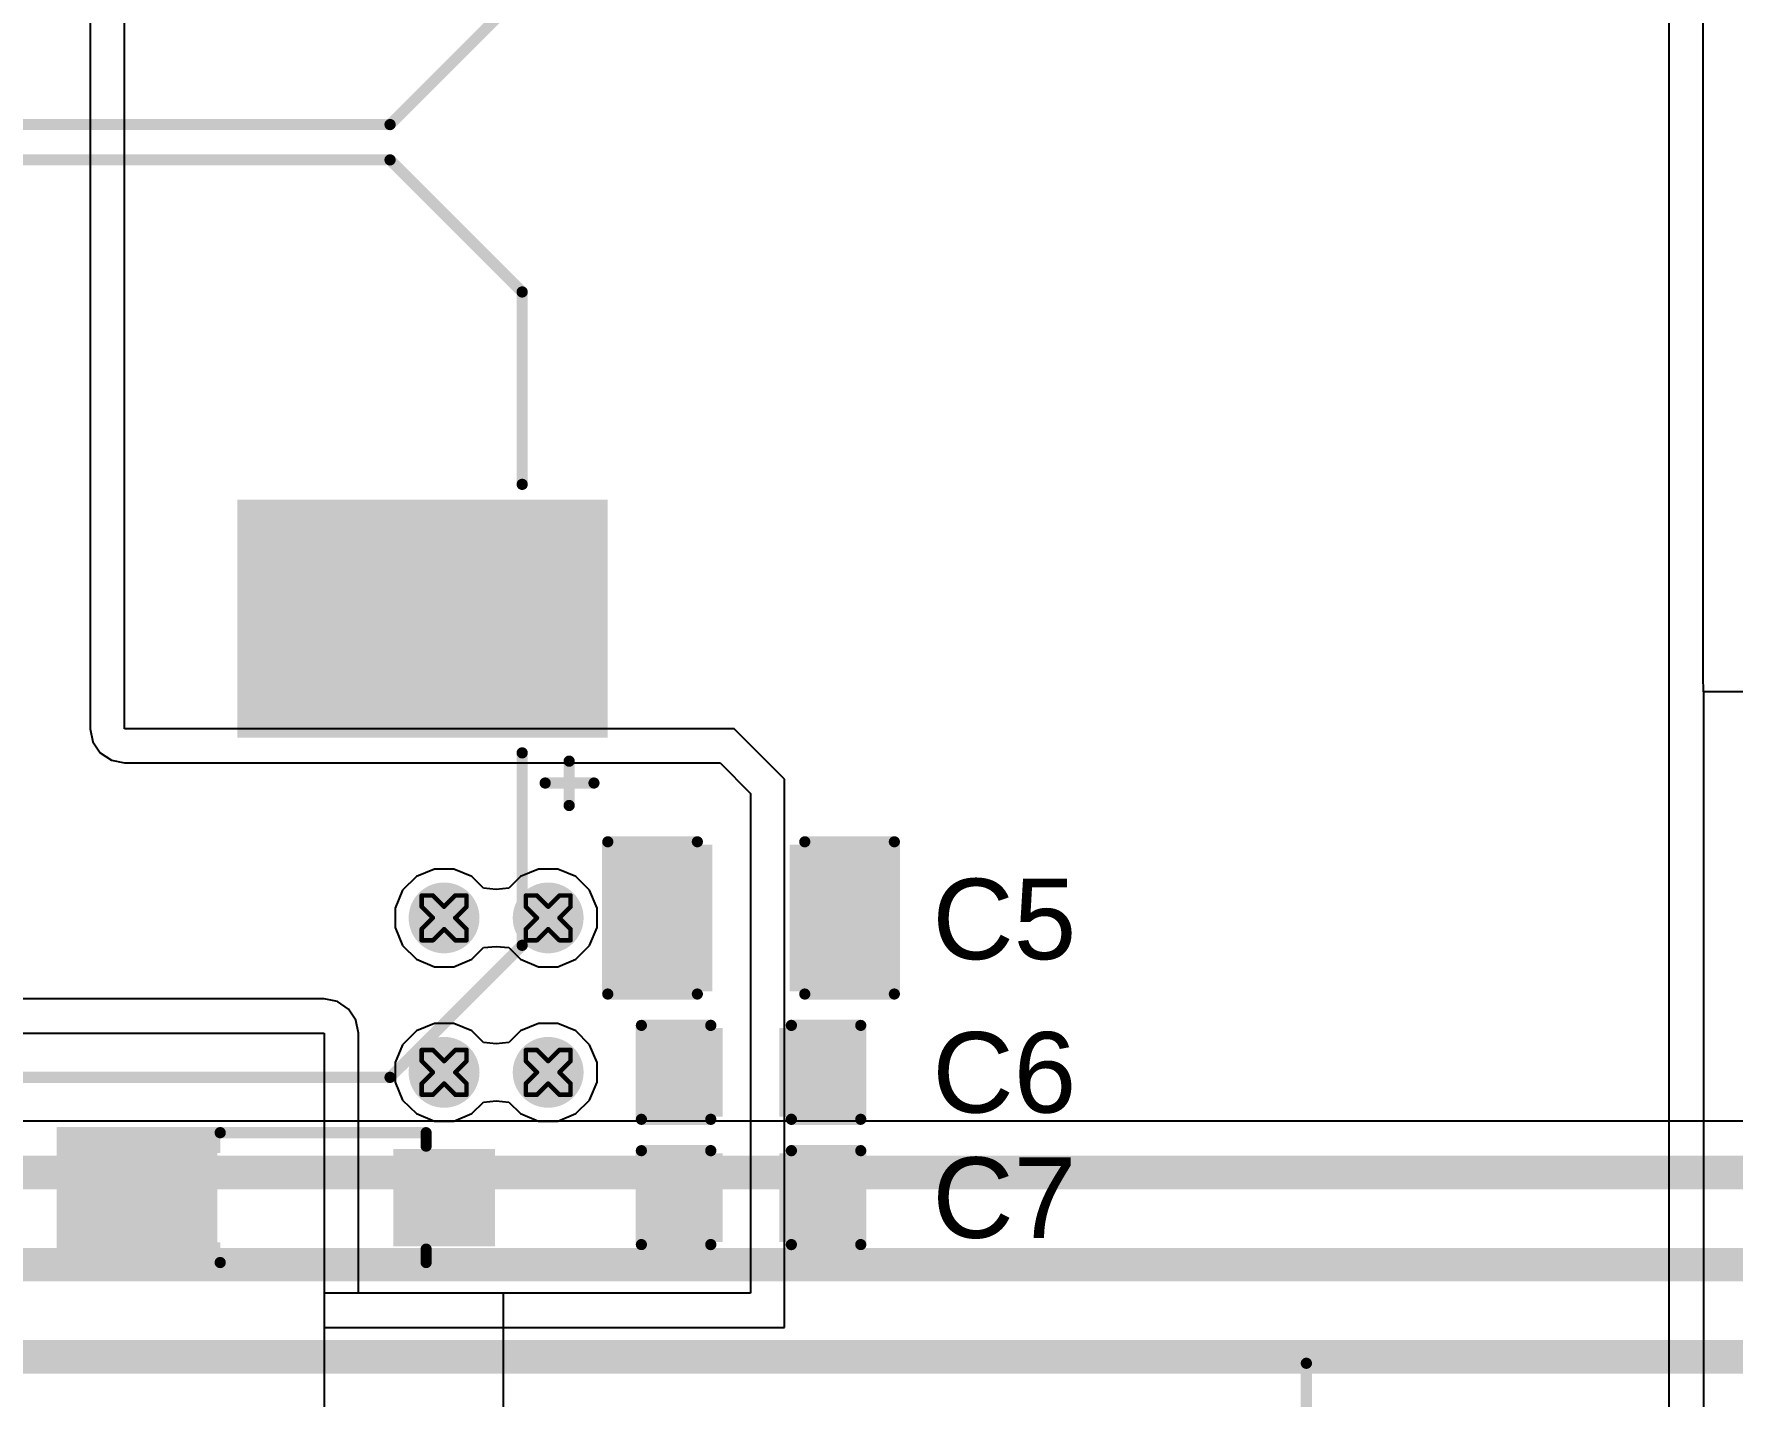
# Model space of a CAD drawing. Header units: inches. Extents: x 0 to 5379, y 0 to 5429.
# Drawn here: x 219.19 to 238.45, y 29.45 to 44.91 of the extents above; entities that cross this region are included whole.
import ezdxf

# ---------------------------------------------------------------- set-up
doc = ezdxf.new("R2010")
doc.units = ezdxf.units.IN
for name, color, linetype in [('Bottom Layer', 5, 'Continuous'), ('Bottom Solder', 6, 'Continuous'), ('Drill Drawing', 1, 'Continuous'), ('GND01', 16, 'Continuous'), ('GND02', 76, 'Continuous'), ('PWR', 156, 'Continuous'), ('SIG 01', 90, 'Continuous'), ('Top Layer', 1, 'Continuous'), ('Top Overlay', 2, 'Continuous'), ('Top Paste', 8, 'Continuous'), ('Top Solder', 216, 'Continuous'), ('Via Holes', 16, 'Continuous')]:
    doc.layers.add(name, color=color, linetype=linetype)
doc.styles.add('Arial', font='', dxfattribs={"height": 0.2})
doc.styles.get('Arial').set_extended_font_data('Arial')

# ---------------------------------------------------------------- blocks, each defined once
blk = doc.blocks.new('UCD_220_F_10__D___8')
at = {"layer": 'Top Layer'}
for points in [[(-6, 1.25), (-2, 1.25), (-2, -1.25), (-6, -1.25)], [(2, 1.25), (6, 1.25), (6, -1.25), (2, -1.25)]]:
    blk.add_hatch(color=1, dxfattribs=at).paths.add_polyline_path(points)
at = {"layer": 'Top Paste'}
for points in [[(-6, 1.25), (-2, 1.25), (-2, -1.25), (-6, -1.25)], [(2, 1.25), (6, 1.25), (6, -1.25), (2, -1.25)]]:
    blk.add_hatch(color=8, dxfattribs=at).paths.add_polyline_path(points)
at = {"layer": 'Top Solder'}
for points in [[(-6.102, 1.352), (-1.898, 1.352), (-1.898, -1.352), (-6.102, -1.352)], [(1.898, 1.352), (6.102, 1.352), (6.102, -1.352), (1.898, -1.352)]]:
    blk.add_hatch(color=216, dxfattribs=at).paths.add_polyline_path(points)
at = {"layer": 'Top Overlay'}
for points in [[(-3.632, 5.207, 0.127, 0.127, 0), (-5.131, 3.708, 0.127, 0.127, 0)], [(5.131, 5.207, 0.127, 0.127, 0), (-3.632, 5.207, 0.127, 0.127, 0)], [(5.131, 5.207, 0.127, 0.127, 0), (5.131, 1.499, 0.127, 0.127, 0)], [(-5.131, 3.708, 0.127, 0.127, 0), (-5.131, 1.524, 0.127, 0.127, 0)], [(-5.664, 2.121, 0.127, 0.127, 0), (-5.664, 1.618, 0.127, 0.127, 0)], [(-5.392, 1.866, 0.127, 0.127, 0), (-5.946, 1.866, 0.127, 0.127, 0)], [(-5.131, -1.524, 0.127, 0.127, 0), (-5.131, -3.708, 0.127, 0.127, 0)], [(5.131, -1.499, 0.127, 0.127, 0), (5.131, -5.207, 0.127, 0.127, 0)], [(-3.632, -5.207, 0.127, 0.127, 0), (-5.131, -3.708, 0.127, 0.127, 0)], [(5.131, -5.207, 0.127, 0.127, 0), (-3.632, -5.207, 0.127, 0.127, 0)]]:
    blk.add_lwpolyline(points, format="xyseb", dxfattribs=at)
for points in [[(-3.664, 5.207, 0.0635, 0.0635, 1), (-3.6, 5.207, 0.0635, 0.0635, 1)], [(-3.664, 5.207, 0.0635, 0.0635, 1), (-3.6, 5.207, 0.0635, 0.0635, 1)], [(5.099, 5.207, 0.0635, 0.0635, 1), (5.163, 5.207, 0.0635, 0.0635, 1)], [(5.099, 5.207, 0.0635, 0.0635, 1), (5.163, 5.207, 0.0635, 0.0635, 1)], [(-5.163, 3.708, 0.0635, 0.0635, 1), (-5.099, 3.708, 0.0635, 0.0635, 1)], [(-5.163, 3.708, 0.0635, 0.0635, 1), (-5.099, 3.708, 0.0635, 0.0635, 1)], [(-5.696, 2.121, 0.0635, 0.0635, 1), (-5.632, 2.121, 0.0635, 0.0635, 1)], [(-5.977, 1.866, 0.0635, 0.0635, 1), (-5.914, 1.866, 0.0635, 0.0635, 1)], [(-5.424, 1.866, 0.0635, 0.0635, 1), (-5.36, 1.866, 0.0635, 0.0635, 1)], [(-5.696, 1.618, 0.0635, 0.0635, 1), (-5.632, 1.618, 0.0635, 0.0635, 1)], [(-5.163, 1.524, 0.0635, 0.0635, 1), (-5.099, 1.524, 0.0635, 0.0635, 1)], [(5.099, 1.499, 0.0635, 0.0635, 1), (5.163, 1.499, 0.0635, 0.0635, 1)], [(-5.163, -1.524, 0.0635, 0.0635, 1), (-5.099, -1.524, 0.0635, 0.0635, 1)], [(5.099, -1.499, 0.0635, 0.0635, 1), (5.163, -1.499, 0.0635, 0.0635, 1)], [(-5.163, -3.708, 0.0635, 0.0635, 1), (-5.099, -3.708, 0.0635, 0.0635, 1)], [(-5.163, -3.708, 0.0635, 0.0635, 1), (-5.099, -3.708, 0.0635, 0.0635, 1)], [(-3.664, -5.207, 0.0635, 0.0635, 1), (-3.6, -5.207, 0.0635, 0.0635, 1)], [(-3.664, -5.207, 0.0635, 0.0635, 1), (-3.6, -5.207, 0.0635, 0.0635, 1)], [(5.099, -5.207, 0.0635, 0.0635, 1), (5.163, -5.207, 0.0635, 0.0635, 1)], [(5.099, -5.207, 0.0635, 0.0635, 1), (5.163, -5.207, 0.0635, 0.0635, 1)]]:
    blk.add_lwpolyline(points, format="xyseb", close=True, dxfattribs=at)
blk = doc.blocks.new('C___0805_11')
at = {"layer": 'Top Layer'}
for points in [[(-1.524, 0.762), (-0.508, 0.762), (-0.508, -0.762), (-1.524, -0.762)], [(0.508, 0.762), (1.524, 0.762), (1.524, -0.762), (0.508, -0.762)]]:
    blk.add_hatch(color=1, dxfattribs=at).paths.add_polyline_path(points)
at = {"layer": 'Top Paste'}
for points in [[(-1.524, 0.762), (-0.508, 0.762), (-0.508, -0.762), (-1.524, -0.762)], [(0.508, 0.762), (1.524, 0.762), (1.524, -0.762), (0.508, -0.762)]]:
    blk.add_hatch(color=8, dxfattribs=at).paths.add_polyline_path(points)
at = {"layer": 'Top Solder'}
for points in [[(-1.594, 0.832), (-0.438, 0.832), (-0.438, -0.832), (-1.594, -0.832)], [(0.438, 0.832), (1.594, 0.832), (1.594, -0.832), (0.438, -0.832)]]:
    blk.add_hatch(color=216, dxfattribs=at).paths.add_polyline_path(points)
at = {"layer": 'Top Overlay'}
for points in [[(-1.626, -0.864, 0.127, 0.127, 0), (-1.626, 0.864, 0.127, 0.127, 0)], [(-1.626, 0.864, 0.127, 0.127, 0), (-0.61, 0.864, 0.127, 0.127, 0)], [(0.61, 0.864, 0.127, 0.127, 0), (1.626, 0.864, 0.127, 0.127, 0)], [(1.626, -0.864, 0.127, 0.127, 0), (1.626, 0.864, 0.127, 0.127, 0)], [(-1.626, -0.864, 0.127, 0.127, 0), (-0.61, -0.864, 0.127, 0.127, 0)], [(0.61, -0.864, 0.127, 0.127, 0), (1.626, -0.864, 0.127, 0.127, 0)]]:
    blk.add_lwpolyline(points, format="xyseb", dxfattribs=at)
for points in [[(-1.657, 0.864, 0.0635, 0.0635, 1), (-1.594, 0.864, 0.0635, 0.0635, 1)], [(-1.657, 0.864, 0.0635, 0.0635, 1), (-1.594, 0.864, 0.0635, 0.0635, 1)], [(-0.641, 0.864, 0.0635, 0.0635, 1), (-0.578, 0.864, 0.0635, 0.0635, 1)], [(0.578, 0.864, 0.0635, 0.0635, 1), (0.641, 0.864, 0.0635, 0.0635, 1)], [(1.594, 0.864, 0.0635, 0.0635, 1), (1.657, 0.864, 0.0635, 0.0635, 1)], [(1.594, 0.864, 0.0635, 0.0635, 1), (1.657, 0.864, 0.0635, 0.0635, 1)], [(-1.657, -0.864, 0.0635, 0.0635, 1), (-1.594, -0.864, 0.0635, 0.0635, 1)], [(-1.657, -0.864, 0.0635, 0.0635, 1), (-1.594, -0.864, 0.0635, 0.0635, 1)], [(-0.641, -0.864, 0.0635, 0.0635, 1), (-0.578, -0.864, 0.0635, 0.0635, 1)], [(0.578, -0.864, 0.0635, 0.0635, 1), (0.641, -0.864, 0.0635, 0.0635, 1)], [(1.594, -0.864, 0.0635, 0.0635, 1), (1.657, -0.864, 0.0635, 0.0635, 1)], [(1.594, -0.864, 0.0635, 0.0635, 1), (1.657, -0.864, 0.0635, 0.0635, 1)]]:
    blk.add_lwpolyline(points, format="xyseb", close=True, dxfattribs=at)
blk = doc.blocks.new('C___0603_12')
at = {"layer": 'Top Layer'}
for points in [[(-0.381, 0.445), (-0.381, -0.445), (-1.143, -0.445), (-1.143, 0.445)], [(1.143, 0.445), (1.143, -0.445), (0.381, -0.445), (0.381, 0.445)]]:
    blk.add_hatch(color=1, dxfattribs=at).paths.add_polyline_path(points)
at = {"layer": 'Top Paste'}
for points in [[(-0.381, 0.445), (-0.381, -0.445), (-1.143, -0.445), (-1.143, 0.445)], [(1.143, 0.445), (1.143, -0.445), (0.381, -0.445), (0.381, 0.445)]]:
    blk.add_hatch(color=8, dxfattribs=at).paths.add_polyline_path(points)
at = {"layer": 'Top Solder'}
for points in [[(-0.321, 0.504), (-0.321, -0.504), (-1.203, -0.504), (-1.203, 0.504)], [(1.203, 0.504), (1.203, -0.504), (0.321, -0.504), (0.321, 0.504)]]:
    blk.add_hatch(color=216, dxfattribs=at).paths.add_polyline_path(points)
at = {"layer": 'Top Overlay'}
for points in [[(-1.245, 0.533, 0.127, 0.127, 0), (-0.457, 0.533, 0.127, 0.127, 0)], [(-1.245, -0.533, 0.127, 0.127, 0), (-1.245, 0.533, 0.127, 0.127, 0)], [(0.457, 0.533, 0.127, 0.127, 0), (1.245, 0.533, 0.127, 0.127, 0)], [(1.245, -0.533, 0.127, 0.127, 0), (1.245, 0.533, 0.127, 0.127, 0)], [(-1.245, -0.533, 0.127, 0.127, 0), (-0.457, -0.533, 0.127, 0.127, 0)], [(0.457, -0.533, 0.127, 0.127, 0), (1.245, -0.533, 0.127, 0.127, 0)]]:
    blk.add_lwpolyline(points, format="xyseb", dxfattribs=at)
for points in [[(-1.276, 0.533, 0.0635, 0.0635, 1), (-1.213, 0.533, 0.0635, 0.0635, 1)], [(-1.276, 0.533, 0.0635, 0.0635, 1), (-1.213, 0.533, 0.0635, 0.0635, 1)], [(-0.489, 0.533, 0.0635, 0.0635, 1), (-0.425, 0.533, 0.0635, 0.0635, 1)], [(0.425, 0.533, 0.0635, 0.0635, 1), (0.489, 0.533, 0.0635, 0.0635, 1)], [(1.213, 0.533, 0.0635, 0.0635, 1), (1.276, 0.533, 0.0635, 0.0635, 1)], [(1.213, 0.533, 0.0635, 0.0635, 1), (1.276, 0.533, 0.0635, 0.0635, 1)], [(-1.276, -0.533, 0.0635, 0.0635, 1), (-1.213, -0.533, 0.0635, 0.0635, 1)], [(-1.276, -0.533, 0.0635, 0.0635, 1), (-1.213, -0.533, 0.0635, 0.0635, 1)], [(-0.489, -0.533, 0.0635, 0.0635, 1), (-0.425, -0.533, 0.0635, 0.0635, 1)], [(0.425, -0.533, 0.0635, 0.0635, 1), (0.489, -0.533, 0.0635, 0.0635, 1)], [(1.213, -0.533, 0.0635, 0.0635, 1), (1.276, -0.533, 0.0635, 0.0635, 1)], [(1.213, -0.533, 0.0635, 0.0635, 1), (1.276, -0.533, 0.0635, 0.0635, 1)]]:
    blk.add_lwpolyline(points, format="xyseb", close=True, dxfattribs=at)
blk = doc.blocks.new('C___0603_13')
at = {"layer": 'Top Layer'}
for points in [[(-0.381, 0.445), (-0.381, -0.445), (-1.143, -0.445), (-1.143, 0.445)], [(1.143, 0.445), (1.143, -0.445), (0.381, -0.445), (0.381, 0.445)]]:
    blk.add_hatch(color=1, dxfattribs=at).paths.add_polyline_path(points)
at = {"layer": 'Top Paste'}
for points in [[(-0.381, 0.445), (-0.381, -0.445), (-1.143, -0.445), (-1.143, 0.445)], [(1.143, 0.445), (1.143, -0.445), (0.381, -0.445), (0.381, 0.445)]]:
    blk.add_hatch(color=8, dxfattribs=at).paths.add_polyline_path(points)
at = {"layer": 'Top Solder'}
for points in [[(-0.321, 0.504), (-0.321, -0.504), (-1.203, -0.504), (-1.203, 0.504)], [(1.203, 0.504), (1.203, -0.504), (0.321, -0.504), (0.321, 0.504)]]:
    blk.add_hatch(color=216, dxfattribs=at).paths.add_polyline_path(points)
at = {"layer": 'Top Overlay'}
for points in [[(-1.245, 0.533, 0.127, 0.127, 0), (-0.457, 0.533, 0.127, 0.127, 0)], [(-1.245, -0.533, 0.127, 0.127, 0), (-1.245, 0.533, 0.127, 0.127, 0)], [(0.457, 0.533, 0.127, 0.127, 0), (1.245, 0.533, 0.127, 0.127, 0)], [(1.245, -0.533, 0.127, 0.127, 0), (1.245, 0.533, 0.127, 0.127, 0)], [(-1.245, -0.533, 0.127, 0.127, 0), (-0.457, -0.533, 0.127, 0.127, 0)], [(0.457, -0.533, 0.127, 0.127, 0), (1.245, -0.533, 0.127, 0.127, 0)]]:
    blk.add_lwpolyline(points, format="xyseb", dxfattribs=at)
for points in [[(-1.276, 0.533, 0.0635, 0.0635, 1), (-1.213, 0.533, 0.0635, 0.0635, 1)], [(-1.276, 0.533, 0.0635, 0.0635, 1), (-1.213, 0.533, 0.0635, 0.0635, 1)], [(-0.489, 0.533, 0.0635, 0.0635, 1), (-0.425, 0.533, 0.0635, 0.0635, 1)], [(0.425, 0.533, 0.0635, 0.0635, 1), (0.489, 0.533, 0.0635, 0.0635, 1)], [(1.213, 0.533, 0.0635, 0.0635, 1), (1.276, 0.533, 0.0635, 0.0635, 1)], [(1.213, 0.533, 0.0635, 0.0635, 1), (1.276, 0.533, 0.0635, 0.0635, 1)], [(-1.276, -0.533, 0.0635, 0.0635, 1), (-1.213, -0.533, 0.0635, 0.0635, 1)], [(-1.276, -0.533, 0.0635, 0.0635, 1), (-1.213, -0.533, 0.0635, 0.0635, 1)], [(-0.489, -0.533, 0.0635, 0.0635, 1), (-0.425, -0.533, 0.0635, 0.0635, 1)], [(0.425, -0.533, 0.0635, 0.0635, 1), (0.489, -0.533, 0.0635, 0.0635, 1)], [(1.213, -0.533, 0.0635, 0.0635, 1), (1.276, -0.533, 0.0635, 0.0635, 1)], [(1.213, -0.533, 0.0635, 0.0635, 1), (1.276, -0.533, 0.0635, 0.0635, 1)]]:
    blk.add_lwpolyline(points, format="xyseb", close=True, dxfattribs=at)
blk = doc.blocks.new('178_6165_0002_15')
at = {"layer": 'Top Overlay'}
for points in [[(-10.033, 3.048, 0.127, 0.127, 0), (-10.033, -3.048, 0.127, 0.127, 0)], [(10.033, -3.048, 0.127, 0.127, 0), (-10.033, -3.048, 0.127, 0.127, 0)]]:
    blk.add_lwpolyline(points, format="xyseb", dxfattribs=at)
blk.add_lwpolyline([(-10.065, -3.048, 0.0635, 0.0635, 1), (-10.001, -3.048, 0.0635, 0.0635, 1)], format="xyseb", close=True, dxfattribs=at)
blk.add_lwpolyline([(-10.065, -3.048, 0.0635, 0.0635, 1), (-10.001, -3.048, 0.0635, 0.0635, 1)], format="xyseb", close=True, dxfattribs=at)
blk = doc.blocks.new('SOD_123_19')
at = {"layer": 'Top Layer'}
for points in [[(-1.1, 0.45), (-1.1, -0.45), (-2.05, -0.45), (-2.05, 0.45)], [(2.05, 0.45), (2.05, -0.45), (1.1, -0.45), (1.1, 0.45)]]:
    blk.add_hatch(color=1, dxfattribs=at).paths.add_polyline_path(points)
at = {"layer": 'Top Overlay'}
for points in [[(0.965, 0.508), (2.819, 0.508), (2.819, 0.8), (0.965, 0.8)], [(2.12, -0.785), (2.819, -0.785), (2.819, 0.79), (2.12, 0.79)], [(0.965, -0.8), (2.819, -0.8), (2.819, -0.508), (0.965, -0.508)]]:
    blk.add_hatch(color=2, dxfattribs=at).paths.add_polyline_path(points)
at = {"layer": 'Top Paste'}
for points in [[(-1.1, 0.45), (-1.1, -0.45), (-2.05, -0.45), (-2.05, 0.45)], [(2.05, 0.45), (2.05, -0.45), (1.1, -0.45), (1.1, 0.45)]]:
    blk.add_hatch(color=8, dxfattribs=at).paths.add_polyline_path(points)
at = {"layer": 'Top Solder'}
for points in [[(-0.998, 0.552), (-0.998, -0.552), (-2.152, -0.552), (-2.152, 0.552)], [(2.152, 0.552), (2.152, -0.552), (0.998, -0.552), (0.998, 0.552)]]:
    blk.add_hatch(color=216, dxfattribs=at).paths.add_polyline_path(points)
at = {"layer": 'Top Overlay'}
for points in [[(0.965, 0.737, 0.127, 0.127, 0), (-1.372, 0.737, 0.127, 0.127, 0)], [(-1.372, 0.737, 0.127, 0.127, 0), (-1.372, 0.584, 0.127, 0.127, 0)], [(-1.372, -0.584, 0.127, 0.127, 0), (-1.372, -0.737, 0.127, 0.127, 0)], [(0.965, -0.737, 0.127, 0.127, 0), (-1.372, -0.737, 0.127, 0.127, 0)]]:
    blk.add_lwpolyline(points, format="xyseb", dxfattribs=at)
for points in [[(-1.403, 0.737, 0.0635, 0.0635, 1), (-1.34, 0.737, 0.0635, 0.0635, 1)], [(-1.403, 0.737, 0.0635, 0.0635, 1), (-1.34, 0.737, 0.0635, 0.0635, 1)], [(0.933, 0.737, 0.0635, 0.0635, 1), (0.997, 0.737, 0.0635, 0.0635, 1)], [(-1.403, 0.584, 0.0635, 0.0635, 1), (-1.34, 0.584, 0.0635, 0.0635, 1)], [(-1.403, -0.584, 0.0635, 0.0635, 1), (-1.34, -0.584, 0.0635, 0.0635, 1)], [(-1.403, -0.737, 0.0635, 0.0635, 1), (-1.34, -0.737, 0.0635, 0.0635, 1)], [(-1.403, -0.737, 0.0635, 0.0635, 1), (-1.34, -0.737, 0.0635, 0.0635, 1)], [(0.933, -0.737, 0.0635, 0.0635, 1), (0.997, -0.737, 0.0635, 0.0635, 1)]]:
    blk.add_lwpolyline(points, format="xyseb", close=True, dxfattribs=at)
blk = doc.blocks.new('UCD_220_F_10__D___20')
at = {"layer": 'Top Layer'}
for points in [[(-6, 1.25), (-2, 1.25), (-2, -1.25), (-6, -1.25)], [(2, 1.25), (6, 1.25), (6, -1.25), (2, -1.25)]]:
    blk.add_hatch(color=1, dxfattribs=at).paths.add_polyline_path(points)
at = {"layer": 'Top Paste'}
for points in [[(-6, 1.25), (-2, 1.25), (-2, -1.25), (-6, -1.25)], [(2, 1.25), (6, 1.25), (6, -1.25), (2, -1.25)]]:
    blk.add_hatch(color=8, dxfattribs=at).paths.add_polyline_path(points)
at = {"layer": 'Top Solder'}
for points in [[(-6.102, 1.352), (-1.898, 1.352), (-1.898, -1.352), (-6.102, -1.352)], [(1.898, 1.352), (6.102, 1.352), (6.102, -1.352), (1.898, -1.352)]]:
    blk.add_hatch(color=216, dxfattribs=at).paths.add_polyline_path(points)
at = {"layer": 'Top Overlay'}
for points in [[(-3.632, 5.207, 0.127, 0.127, 0), (-5.131, 3.708, 0.127, 0.127, 0)], [(5.131, 5.207, 0.127, 0.127, 0), (-3.632, 5.207, 0.127, 0.127, 0)], [(5.131, 5.207, 0.127, 0.127, 0), (5.131, 1.499, 0.127, 0.127, 0)], [(-5.131, 3.708, 0.127, 0.127, 0), (-5.131, 1.524, 0.127, 0.127, 0)], [(-5.664, 2.121, 0.127, 0.127, 0), (-5.664, 1.618, 0.127, 0.127, 0)], [(-5.392, 1.866, 0.127, 0.127, 0), (-5.946, 1.866, 0.127, 0.127, 0)], [(-5.131, -1.524, 0.127, 0.127, 0), (-5.131, -3.708, 0.127, 0.127, 0)], [(5.131, -1.499, 0.127, 0.127, 0), (5.131, -5.207, 0.127, 0.127, 0)], [(-3.632, -5.207, 0.127, 0.127, 0), (-5.131, -3.708, 0.127, 0.127, 0)], [(5.131, -5.207, 0.127, 0.127, 0), (-3.632, -5.207, 0.127, 0.127, 0)]]:
    blk.add_lwpolyline(points, format="xyseb", dxfattribs=at)
for points in [[(-3.664, 5.207, 0.0635, 0.0635, 1), (-3.6, 5.207, 0.0635, 0.0635, 1)], [(-3.664, 5.207, 0.0635, 0.0635, 1), (-3.6, 5.207, 0.0635, 0.0635, 1)], [(5.099, 5.207, 0.0635, 0.0635, 1), (5.163, 5.207, 0.0635, 0.0635, 1)], [(5.099, 5.207, 0.0635, 0.0635, 1), (5.163, 5.207, 0.0635, 0.0635, 1)], [(-5.163, 3.708, 0.0635, 0.0635, 1), (-5.099, 3.708, 0.0635, 0.0635, 1)], [(-5.163, 3.708, 0.0635, 0.0635, 1), (-5.099, 3.708, 0.0635, 0.0635, 1)], [(-5.696, 2.121, 0.0635, 0.0635, 1), (-5.632, 2.121, 0.0635, 0.0635, 1)], [(-5.977, 1.866, 0.0635, 0.0635, 1), (-5.914, 1.866, 0.0635, 0.0635, 1)], [(-5.424, 1.866, 0.0635, 0.0635, 1), (-5.36, 1.866, 0.0635, 0.0635, 1)], [(-5.696, 1.618, 0.0635, 0.0635, 1), (-5.632, 1.618, 0.0635, 0.0635, 1)], [(-5.163, 1.524, 0.0635, 0.0635, 1), (-5.099, 1.524, 0.0635, 0.0635, 1)], [(5.099, 1.499, 0.0635, 0.0635, 1), (5.163, 1.499, 0.0635, 0.0635, 1)], [(-5.163, -1.524, 0.0635, 0.0635, 1), (-5.099, -1.524, 0.0635, 0.0635, 1)], [(5.099, -1.499, 0.0635, 0.0635, 1), (5.163, -1.499, 0.0635, 0.0635, 1)], [(-5.163, -3.708, 0.0635, 0.0635, 1), (-5.099, -3.708, 0.0635, 0.0635, 1)], [(-5.163, -3.708, 0.0635, 0.0635, 1), (-5.099, -3.708, 0.0635, 0.0635, 1)], [(-3.664, -5.207, 0.0635, 0.0635, 1), (-3.6, -5.207, 0.0635, 0.0635, 1)], [(-3.664, -5.207, 0.0635, 0.0635, 1), (-3.6, -5.207, 0.0635, 0.0635, 1)], [(5.099, -5.207, 0.0635, 0.0635, 1), (5.163, -5.207, 0.0635, 0.0635, 1)], [(5.099, -5.207, 0.0635, 0.0635, 1), (5.163, -5.207, 0.0635, 0.0635, 1)]]:
    blk.add_lwpolyline(points, format="xyseb", close=True, dxfattribs=at)

msp = doc.modelspace()

# ---------------------------------------------------------------- hatches: boundary and pattern name
at = {"layer": 'Bottom Layer'}
h = msp.add_hatch(color=5, dxfattribs=at)
edge = h.paths.add_edge_path()
edge.add_arc((223.842, 34.874), 0.3, 0, 360)
h = msp.add_hatch(color=5, dxfattribs=at)
edge = h.paths.add_edge_path()
edge.add_arc((225.023, 34.874), 0.3, 0, 360)
h = msp.add_hatch(color=5, dxfattribs=at)
edge = h.paths.add_edge_path()
edge.add_arc((223.842, 33.121), 0.3, 0, 360)
h = msp.add_hatch(color=5, dxfattribs=at)
edge = h.paths.add_edge_path()
edge.add_arc((225.023, 33.121), 0.3, 0, 360)
at = {"layer": 'Bottom Solder'}
h = msp.add_hatch(color=6, dxfattribs=at)
edge = h.paths.add_edge_path()
edge.add_arc((223.842, 34.874), 0.402, 0, 360)
h = msp.add_hatch(color=6, dxfattribs=at)
edge = h.paths.add_edge_path()
edge.add_arc((225.023, 34.874), 0.402, 0, 360)
h = msp.add_hatch(color=6, dxfattribs=at)
edge = h.paths.add_edge_path()
edge.add_arc((223.842, 33.121), 0.402, 0, 360)
h = msp.add_hatch(color=6, dxfattribs=at)
edge = h.paths.add_edge_path()
edge.add_arc((225.023, 33.121), 0.402, 0, 360)
at = {"layer": 'GND01'}
h = msp.add_hatch(color=16, dxfattribs=at)
edge = h.paths.add_edge_path()
edge.add_arc((223.842, 34.874), 0.3, 0, 360)
h = msp.add_hatch(color=16, dxfattribs=at)
edge = h.paths.add_edge_path()
edge.add_arc((225.023, 34.874), 0.3, 0, 360)
h = msp.add_hatch(color=16, dxfattribs=at)
edge = h.paths.add_edge_path()
edge.add_arc((223.842, 33.121), 0.3, 0, 360)
h = msp.add_hatch(color=16, dxfattribs=at)
edge = h.paths.add_edge_path()
edge.add_arc((225.023, 33.121), 0.3, 0, 360)
at = {"layer": 'GND02'}
h = msp.add_hatch(color=76, dxfattribs=at)
edge = h.paths.add_edge_path()
edge.add_arc((223.842, 34.874), 0.3, 0, 360)
h = msp.add_hatch(color=76, dxfattribs=at)
edge = h.paths.add_edge_path()
edge.add_arc((225.023, 34.874), 0.3, 0, 360)
h = msp.add_hatch(color=76, dxfattribs=at)
edge = h.paths.add_edge_path()
edge.add_arc((223.842, 33.121), 0.3, 0, 360)
h = msp.add_hatch(color=76, dxfattribs=at)
edge = h.paths.add_edge_path()
edge.add_arc((225.023, 33.121), 0.3, 0, 360)
at = {"layer": 'PWR'}
h = msp.add_hatch(color=156, dxfattribs=at)
edge = h.paths.add_edge_path()
edge.add_arc((223.842, 34.874), 0.3, 0, 360)
h = msp.add_hatch(color=156, dxfattribs=at)
edge = h.paths.add_edge_path()
edge.add_arc((225.023, 34.874), 0.3, 0, 360)
h = msp.add_hatch(color=156, dxfattribs=at)
edge = h.paths.add_edge_path()
edge.add_arc((223.842, 33.121), 0.3, 0, 360)
h = msp.add_hatch(color=156, dxfattribs=at)
edge = h.paths.add_edge_path()
edge.add_arc((225.023, 33.121), 0.3, 0, 360)
at = {"layer": 'SIG 01'}
h = msp.add_hatch(color=90, dxfattribs=at)
edge = h.paths.add_edge_path()
edge.add_arc((223.842, 34.874), 0.3, 0, 360)
h = msp.add_hatch(color=90, dxfattribs=at)
edge = h.paths.add_edge_path()
edge.add_arc((225.023, 34.874), 0.3, 0, 360)
h = msp.add_hatch(color=90, dxfattribs=at)
edge = h.paths.add_edge_path()
edge.add_arc((223.842, 33.121), 0.3, 0, 360)
h = msp.add_hatch(color=90, dxfattribs=at)
edge = h.paths.add_edge_path()
edge.add_arc((225.023, 33.121), 0.3, 0, 360)
at = {"layer": 'Top Layer'}
h = msp.add_hatch(color=1, dxfattribs=at)
edge = h.paths.add_edge_path()
edge.add_arc((223.842, 34.874), 0.3, 0, 360)
h = msp.add_hatch(color=1, dxfattribs=at)
edge = h.paths.add_edge_path()
edge.add_arc((225.023, 34.874), 0.3, 0, 360)
h = msp.add_hatch(color=1, dxfattribs=at)
edge = h.paths.add_edge_path()
edge.add_arc((223.842, 33.121), 0.3, 0, 360)
h = msp.add_hatch(color=1, dxfattribs=at)
edge = h.paths.add_edge_path()
edge.add_arc((225.023, 33.121), 0.3, 0, 360)
at = {"layer": 'Top Solder'}
h = msp.add_hatch(color=216, dxfattribs=at)
edge = h.paths.add_edge_path()
edge.add_arc((223.842, 34.874), 0.402, 0, 360)
h = msp.add_hatch(color=216, dxfattribs=at)
edge = h.paths.add_edge_path()
edge.add_arc((225.023, 34.874), 0.402, 0, 360)
h = msp.add_hatch(color=216, dxfattribs=at)
edge = h.paths.add_edge_path()
edge.add_arc((223.842, 33.121), 0.402, 0, 360)
h = msp.add_hatch(color=216, dxfattribs=at)
edge = h.paths.add_edge_path()
edge.add_arc((225.023, 33.121), 0.402, 0, 360)
at = {"layer": 'Via Holes'}
h = msp.add_hatch(color=7, dxfattribs=at)
edge = h.paths.add_edge_path()
edge.add_arc((223.842, 34.874), 0.15, 0, 360)
h = msp.add_hatch(color=7, dxfattribs=at)
edge = h.paths.add_edge_path()
edge.add_arc((225.023, 34.874), 0.15, 0, 360)
h = msp.add_hatch(color=7, dxfattribs=at)
edge = h.paths.add_edge_path()
edge.add_arc((223.842, 33.121), 0.15, 0, 360)
h = msp.add_hatch(color=7, dxfattribs=at)
edge = h.paths.add_edge_path()
edge.add_arc((225.023, 33.121), 0.15, 0, 360)

# ---------------------------------------------------------------- linework, layer by layer
at = {"layer": 'Drill Drawing'}
for points in [[(223.588, 35.001, 0.0508, 0.0508, 0), (223.588, 35.128, 0.0508, 0.0508, 0)], [(223.588, 35.128, 0.0508, 0.0508, 0), (223.715, 35.128, 0.0508, 0.0508, 0)], [(223.715, 35.128, 0.0508, 0.0508, 0), (223.842, 35.001, 0.0508, 0.0508, 0)], [(223.842, 35.001, 0.0508, 0.0508, 0), (223.969, 35.128, 0.0508, 0.0508, 0)], [(223.969, 35.128, 0.0508, 0.0508, 0), (224.096, 35.128, 0.0508, 0.0508, 0)], [(224.096, 35.001, 0.0508, 0.0508, 0), (224.096, 35.128, 0.0508, 0.0508, 0)], [(224.769, 35.001, 0.0508, 0.0508, 0), (224.769, 35.128, 0.0508, 0.0508, 0)], [(224.769, 35.128, 0.0508, 0.0508, 0), (224.896, 35.128, 0.0508, 0.0508, 0)], [(224.896, 35.128, 0.0508, 0.0508, 0), (225.023, 35.001, 0.0508, 0.0508, 0)], [(225.023, 35.001, 0.0508, 0.0508, 0), (225.15, 35.128, 0.0508, 0.0508, 0)], [(225.15, 35.128, 0.0508, 0.0508, 0), (225.277, 35.128, 0.0508, 0.0508, 0)], [(225.277, 35.001, 0.0508, 0.0508, 0), (225.277, 35.128, 0.0508, 0.0508, 0)], [(223.588, 35.001, 0.0508, 0.0508, 0), (223.715, 34.874, 0.0508, 0.0508, 0)], [(223.588, 34.747, 0.0508, 0.0508, 0), (223.715, 34.874, 0.0508, 0.0508, 0)], [(223.969, 34.874, 0.0508, 0.0508, 0), (224.096, 35.001, 0.0508, 0.0508, 0)], [(223.969, 34.874, 0.0508, 0.0508, 0), (224.096, 34.747, 0.0508, 0.0508, 0)], [(224.769, 35.001, 0.0508, 0.0508, 0), (224.896, 34.874, 0.0508, 0.0508, 0)], [(224.769, 34.747, 0.0508, 0.0508, 0), (224.896, 34.874, 0.0508, 0.0508, 0)], [(225.15, 34.874, 0.0508, 0.0508, 0), (225.277, 35.001, 0.0508, 0.0508, 0)], [(225.15, 34.874, 0.0508, 0.0508, 0), (225.277, 34.747, 0.0508, 0.0508, 0)], [(223.588, 34.62, 0.0508, 0.0508, 0), (223.588, 34.747, 0.0508, 0.0508, 0)], [(223.715, 34.62, 0.0508, 0.0508, 0), (223.842, 34.747, 0.0508, 0.0508, 0)], [(223.842, 34.747, 0.0508, 0.0508, 0), (223.969, 34.62, 0.0508, 0.0508, 0)], [(224.096, 34.62, 0.0508, 0.0508, 0), (224.096, 34.747, 0.0508, 0.0508, 0)], [(224.769, 34.62, 0.0508, 0.0508, 0), (224.769, 34.747, 0.0508, 0.0508, 0)], [(224.896, 34.62, 0.0508, 0.0508, 0), (225.023, 34.747, 0.0508, 0.0508, 0)], [(225.023, 34.747, 0.0508, 0.0508, 0), (225.15, 34.62, 0.0508, 0.0508, 0)], [(225.277, 34.62, 0.0508, 0.0508, 0), (225.277, 34.747, 0.0508, 0.0508, 0)], [(223.588, 34.62, 0.0508, 0.0508, 0), (223.715, 34.62, 0.0508, 0.0508, 0)], [(223.969, 34.62, 0.0508, 0.0508, 0), (224.096, 34.62, 0.0508, 0.0508, 0)], [(224.769, 34.62, 0.0508, 0.0508, 0), (224.896, 34.62, 0.0508, 0.0508, 0)], [(225.15, 34.62, 0.0508, 0.0508, 0), (225.277, 34.62, 0.0508, 0.0508, 0)], [(223.588, 33.248, 0.0508, 0.0508, 0), (223.588, 33.375, 0.0508, 0.0508, 0)], [(223.588, 33.375, 0.0508, 0.0508, 0), (223.715, 33.375, 0.0508, 0.0508, 0)], [(223.715, 33.375, 0.0508, 0.0508, 0), (223.842, 33.248, 0.0508, 0.0508, 0)], [(223.842, 33.248, 0.0508, 0.0508, 0), (223.969, 33.375, 0.0508, 0.0508, 0)], [(223.969, 33.375, 0.0508, 0.0508, 0), (224.096, 33.375, 0.0508, 0.0508, 0)], [(224.096, 33.248, 0.0508, 0.0508, 0), (224.096, 33.375, 0.0508, 0.0508, 0)], [(224.769, 33.248, 0.0508, 0.0508, 0), (224.769, 33.375, 0.0508, 0.0508, 0)], [(224.769, 33.375, 0.0508, 0.0508, 0), (224.896, 33.375, 0.0508, 0.0508, 0)], [(224.896, 33.375, 0.0508, 0.0508, 0), (225.023, 33.248, 0.0508, 0.0508, 0)], [(225.023, 33.248, 0.0508, 0.0508, 0), (225.15, 33.375, 0.0508, 0.0508, 0)], [(225.15, 33.375, 0.0508, 0.0508, 0), (225.277, 33.375, 0.0508, 0.0508, 0)], [(225.277, 33.248, 0.0508, 0.0508, 0), (225.277, 33.375, 0.0508, 0.0508, 0)], [(223.588, 33.248, 0.0508, 0.0508, 0), (223.715, 33.121, 0.0508, 0.0508, 0)], [(223.588, 32.994, 0.0508, 0.0508, 0), (223.715, 33.121, 0.0508, 0.0508, 0)], [(223.969, 33.121, 0.0508, 0.0508, 0), (224.096, 33.248, 0.0508, 0.0508, 0)], [(223.969, 33.121, 0.0508, 0.0508, 0), (224.096, 32.994, 0.0508, 0.0508, 0)], [(224.769, 33.248, 0.0508, 0.0508, 0), (224.896, 33.121, 0.0508, 0.0508, 0)], [(224.769, 32.994, 0.0508, 0.0508, 0), (224.896, 33.121, 0.0508, 0.0508, 0)], [(225.15, 33.121, 0.0508, 0.0508, 0), (225.277, 33.248, 0.0508, 0.0508, 0)], [(225.15, 33.121, 0.0508, 0.0508, 0), (225.277, 32.994, 0.0508, 0.0508, 0)], [(223.588, 32.867, 0.0508, 0.0508, 0), (223.588, 32.994, 0.0508, 0.0508, 0)], [(223.715, 32.867, 0.0508, 0.0508, 0), (223.842, 32.994, 0.0508, 0.0508, 0)], [(223.842, 32.994, 0.0508, 0.0508, 0), (223.969, 32.867, 0.0508, 0.0508, 0)], [(224.096, 32.867, 0.0508, 0.0508, 0), (224.096, 32.994, 0.0508, 0.0508, 0)], [(224.769, 32.867, 0.0508, 0.0508, 0), (224.769, 32.994, 0.0508, 0.0508, 0)], [(224.896, 32.867, 0.0508, 0.0508, 0), (225.023, 32.994, 0.0508, 0.0508, 0)], [(225.023, 32.994, 0.0508, 0.0508, 0), (225.15, 32.867, 0.0508, 0.0508, 0)], [(225.277, 32.867, 0.0508, 0.0508, 0), (225.277, 32.994, 0.0508, 0.0508, 0)], [(223.588, 32.867, 0.0508, 0.0508, 0), (223.715, 32.867, 0.0508, 0.0508, 0)], [(223.969, 32.867, 0.0508, 0.0508, 0), (224.096, 32.867, 0.0508, 0.0508, 0)], [(224.769, 32.867, 0.0508, 0.0508, 0), (224.896, 32.867, 0.0508, 0.0508, 0)], [(225.15, 32.867, 0.0508, 0.0508, 0), (225.277, 32.867, 0.0508, 0.0508, 0)]]:
    msp.add_lwpolyline(points, format="xyseb", dxfattribs=at)
for points in [[(223.575, 35.128, 0.0254, 0.0254, 1), (223.601, 35.128, 0.0254, 0.0254, 1)], [(223.575, 35.128, 0.0254, 0.0254, 1), (223.601, 35.128, 0.0254, 0.0254, 1)], [(223.702, 35.128, 0.0254, 0.0254, 1), (223.728, 35.128, 0.0254, 0.0254, 1)], [(223.702, 35.128, 0.0254, 0.0254, 1), (223.728, 35.128, 0.0254, 0.0254, 1)], [(223.956, 35.128, 0.0254, 0.0254, 1), (223.982, 35.128, 0.0254, 0.0254, 1)], [(223.956, 35.128, 0.0254, 0.0254, 1), (223.982, 35.128, 0.0254, 0.0254, 1)], [(224.083, 35.128, 0.0254, 0.0254, 1), (224.109, 35.128, 0.0254, 0.0254, 1)], [(224.083, 35.128, 0.0254, 0.0254, 1), (224.109, 35.128, 0.0254, 0.0254, 1)], [(224.757, 35.128, 0.0254, 0.0254, 1), (224.782, 35.128, 0.0254, 0.0254, 1)], [(224.757, 35.128, 0.0254, 0.0254, 1), (224.782, 35.128, 0.0254, 0.0254, 1)], [(224.884, 35.128, 0.0254, 0.0254, 1), (224.909, 35.128, 0.0254, 0.0254, 1)], [(224.884, 35.128, 0.0254, 0.0254, 1), (224.909, 35.128, 0.0254, 0.0254, 1)], [(225.138, 35.128, 0.0254, 0.0254, 1), (225.163, 35.128, 0.0254, 0.0254, 1)], [(225.138, 35.128, 0.0254, 0.0254, 1), (225.163, 35.128, 0.0254, 0.0254, 1)], [(225.265, 35.128, 0.0254, 0.0254, 1), (225.29, 35.128, 0.0254, 0.0254, 1)], [(225.265, 35.128, 0.0254, 0.0254, 1), (225.29, 35.128, 0.0254, 0.0254, 1)], [(223.575, 35.001, 0.0254, 0.0254, 1), (223.601, 35.001, 0.0254, 0.0254, 1)], [(223.575, 35.001, 0.0254, 0.0254, 1), (223.601, 35.001, 0.0254, 0.0254, 1)], [(223.702, 34.874, 0.0254, 0.0254, 1), (223.728, 34.874, 0.0254, 0.0254, 1)], [(223.702, 34.874, 0.0254, 0.0254, 1), (223.728, 34.874, 0.0254, 0.0254, 1)], [(223.829, 35.001, 0.0254, 0.0254, 1), (223.855, 35.001, 0.0254, 0.0254, 1)], [(223.829, 35.001, 0.0254, 0.0254, 1), (223.855, 35.001, 0.0254, 0.0254, 1)], [(223.956, 34.874, 0.0254, 0.0254, 1), (223.982, 34.874, 0.0254, 0.0254, 1)], [(223.956, 34.874, 0.0254, 0.0254, 1), (223.982, 34.874, 0.0254, 0.0254, 1)], [(224.083, 35.001, 0.0254, 0.0254, 1), (224.109, 35.001, 0.0254, 0.0254, 1)], [(224.083, 35.001, 0.0254, 0.0254, 1), (224.109, 35.001, 0.0254, 0.0254, 1)], [(224.757, 35.001, 0.0254, 0.0254, 1), (224.782, 35.001, 0.0254, 0.0254, 1)], [(224.757, 35.001, 0.0254, 0.0254, 1), (224.782, 35.001, 0.0254, 0.0254, 1)], [(224.884, 34.874, 0.0254, 0.0254, 1), (224.909, 34.874, 0.0254, 0.0254, 1)], [(224.884, 34.874, 0.0254, 0.0254, 1), (224.909, 34.874, 0.0254, 0.0254, 1)], [(225.011, 35.001, 0.0254, 0.0254, 1), (225.036, 35.001, 0.0254, 0.0254, 1)], [(225.011, 35.001, 0.0254, 0.0254, 1), (225.036, 35.001, 0.0254, 0.0254, 1)], [(225.138, 34.874, 0.0254, 0.0254, 1), (225.163, 34.874, 0.0254, 0.0254, 1)], [(225.138, 34.874, 0.0254, 0.0254, 1), (225.163, 34.874, 0.0254, 0.0254, 1)], [(225.265, 35.001, 0.0254, 0.0254, 1), (225.29, 35.001, 0.0254, 0.0254, 1)], [(225.265, 35.001, 0.0254, 0.0254, 1), (225.29, 35.001, 0.0254, 0.0254, 1)], [(223.575, 34.747, 0.0254, 0.0254, 1), (223.601, 34.747, 0.0254, 0.0254, 1)], [(223.575, 34.747, 0.0254, 0.0254, 1), (223.601, 34.747, 0.0254, 0.0254, 1)], [(223.829, 34.747, 0.0254, 0.0254, 1), (223.855, 34.747, 0.0254, 0.0254, 1)], [(223.829, 34.747, 0.0254, 0.0254, 1), (223.855, 34.747, 0.0254, 0.0254, 1)], [(224.083, 34.747, 0.0254, 0.0254, 1), (224.109, 34.747, 0.0254, 0.0254, 1)], [(224.083, 34.747, 0.0254, 0.0254, 1), (224.109, 34.747, 0.0254, 0.0254, 1)], [(224.757, 34.747, 0.0254, 0.0254, 1), (224.782, 34.747, 0.0254, 0.0254, 1)], [(224.757, 34.747, 0.0254, 0.0254, 1), (224.782, 34.747, 0.0254, 0.0254, 1)], [(225.011, 34.747, 0.0254, 0.0254, 1), (225.036, 34.747, 0.0254, 0.0254, 1)], [(225.011, 34.747, 0.0254, 0.0254, 1), (225.036, 34.747, 0.0254, 0.0254, 1)], [(225.265, 34.747, 0.0254, 0.0254, 1), (225.29, 34.747, 0.0254, 0.0254, 1)], [(225.265, 34.747, 0.0254, 0.0254, 1), (225.29, 34.747, 0.0254, 0.0254, 1)], [(223.575, 34.62, 0.0254, 0.0254, 1), (223.601, 34.62, 0.0254, 0.0254, 1)], [(223.575, 34.62, 0.0254, 0.0254, 1), (223.601, 34.62, 0.0254, 0.0254, 1)], [(223.702, 34.62, 0.0254, 0.0254, 1), (223.728, 34.62, 0.0254, 0.0254, 1)], [(223.702, 34.62, 0.0254, 0.0254, 1), (223.728, 34.62, 0.0254, 0.0254, 1)], [(223.956, 34.62, 0.0254, 0.0254, 1), (223.982, 34.62, 0.0254, 0.0254, 1)], [(223.956, 34.62, 0.0254, 0.0254, 1), (223.982, 34.62, 0.0254, 0.0254, 1)], [(224.083, 34.62, 0.0254, 0.0254, 1), (224.109, 34.62, 0.0254, 0.0254, 1)], [(224.083, 34.62, 0.0254, 0.0254, 1), (224.109, 34.62, 0.0254, 0.0254, 1)], [(224.757, 34.62, 0.0254, 0.0254, 1), (224.782, 34.62, 0.0254, 0.0254, 1)], [(224.757, 34.62, 0.0254, 0.0254, 1), (224.782, 34.62, 0.0254, 0.0254, 1)], [(224.884, 34.62, 0.0254, 0.0254, 1), (224.909, 34.62, 0.0254, 0.0254, 1)], [(224.884, 34.62, 0.0254, 0.0254, 1), (224.909, 34.62, 0.0254, 0.0254, 1)], [(225.138, 34.62, 0.0254, 0.0254, 1), (225.163, 34.62, 0.0254, 0.0254, 1)], [(225.138, 34.62, 0.0254, 0.0254, 1), (225.163, 34.62, 0.0254, 0.0254, 1)], [(225.265, 34.62, 0.0254, 0.0254, 1), (225.29, 34.62, 0.0254, 0.0254, 1)], [(225.265, 34.62, 0.0254, 0.0254, 1), (225.29, 34.62, 0.0254, 0.0254, 1)], [(223.575, 33.375, 0.0254, 0.0254, 1), (223.601, 33.375, 0.0254, 0.0254, 1)], [(223.575, 33.375, 0.0254, 0.0254, 1), (223.601, 33.375, 0.0254, 0.0254, 1)], [(223.702, 33.375, 0.0254, 0.0254, 1), (223.728, 33.375, 0.0254, 0.0254, 1)], [(223.702, 33.375, 0.0254, 0.0254, 1), (223.728, 33.375, 0.0254, 0.0254, 1)], [(223.956, 33.375, 0.0254, 0.0254, 1), (223.982, 33.375, 0.0254, 0.0254, 1)], [(223.956, 33.375, 0.0254, 0.0254, 1), (223.982, 33.375, 0.0254, 0.0254, 1)], [(224.083, 33.375, 0.0254, 0.0254, 1), (224.109, 33.375, 0.0254, 0.0254, 1)], [(224.083, 33.375, 0.0254, 0.0254, 1), (224.109, 33.375, 0.0254, 0.0254, 1)], [(224.757, 33.375, 0.0254, 0.0254, 1), (224.782, 33.375, 0.0254, 0.0254, 1)], [(224.757, 33.375, 0.0254, 0.0254, 1), (224.782, 33.375, 0.0254, 0.0254, 1)], [(224.884, 33.375, 0.0254, 0.0254, 1), (224.909, 33.375, 0.0254, 0.0254, 1)], [(224.884, 33.375, 0.0254, 0.0254, 1), (224.909, 33.375, 0.0254, 0.0254, 1)], [(225.138, 33.375, 0.0254, 0.0254, 1), (225.163, 33.375, 0.0254, 0.0254, 1)], [(225.138, 33.375, 0.0254, 0.0254, 1), (225.163, 33.375, 0.0254, 0.0254, 1)], [(225.265, 33.375, 0.0254, 0.0254, 1), (225.29, 33.375, 0.0254, 0.0254, 1)], [(225.265, 33.375, 0.0254, 0.0254, 1), (225.29, 33.375, 0.0254, 0.0254, 1)], [(223.575, 33.248, 0.0254, 0.0254, 1), (223.601, 33.248, 0.0254, 0.0254, 1)], [(223.575, 33.248, 0.0254, 0.0254, 1), (223.601, 33.248, 0.0254, 0.0254, 1)], [(223.702, 33.121, 0.0254, 0.0254, 1), (223.728, 33.121, 0.0254, 0.0254, 1)], [(223.702, 33.121, 0.0254, 0.0254, 1), (223.728, 33.121, 0.0254, 0.0254, 1)], [(223.829, 33.248, 0.0254, 0.0254, 1), (223.855, 33.248, 0.0254, 0.0254, 1)], [(223.829, 33.248, 0.0254, 0.0254, 1), (223.855, 33.248, 0.0254, 0.0254, 1)], [(223.956, 33.121, 0.0254, 0.0254, 1), (223.982, 33.121, 0.0254, 0.0254, 1)], [(223.956, 33.121, 0.0254, 0.0254, 1), (223.982, 33.121, 0.0254, 0.0254, 1)], [(224.083, 33.248, 0.0254, 0.0254, 1), (224.109, 33.248, 0.0254, 0.0254, 1)], [(224.083, 33.248, 0.0254, 0.0254, 1), (224.109, 33.248, 0.0254, 0.0254, 1)], [(224.757, 33.248, 0.0254, 0.0254, 1), (224.782, 33.248, 0.0254, 0.0254, 1)], [(224.757, 33.248, 0.0254, 0.0254, 1), (224.782, 33.248, 0.0254, 0.0254, 1)], [(224.884, 33.121, 0.0254, 0.0254, 1), (224.909, 33.121, 0.0254, 0.0254, 1)], [(224.884, 33.121, 0.0254, 0.0254, 1), (224.909, 33.121, 0.0254, 0.0254, 1)], [(225.011, 33.248, 0.0254, 0.0254, 1), (225.036, 33.248, 0.0254, 0.0254, 1)], [(225.011, 33.248, 0.0254, 0.0254, 1), (225.036, 33.248, 0.0254, 0.0254, 1)], [(225.138, 33.121, 0.0254, 0.0254, 1), (225.163, 33.121, 0.0254, 0.0254, 1)], [(225.138, 33.121, 0.0254, 0.0254, 1), (225.163, 33.121, 0.0254, 0.0254, 1)], [(225.265, 33.248, 0.0254, 0.0254, 1), (225.29, 33.248, 0.0254, 0.0254, 1)], [(225.265, 33.248, 0.0254, 0.0254, 1), (225.29, 33.248, 0.0254, 0.0254, 1)], [(223.575, 32.994, 0.0254, 0.0254, 1), (223.601, 32.994, 0.0254, 0.0254, 1)], [(223.575, 32.994, 0.0254, 0.0254, 1), (223.601, 32.994, 0.0254, 0.0254, 1)], [(223.829, 32.994, 0.0254, 0.0254, 1), (223.855, 32.994, 0.0254, 0.0254, 1)], [(223.829, 32.994, 0.0254, 0.0254, 1), (223.855, 32.994, 0.0254, 0.0254, 1)], [(224.083, 32.994, 0.0254, 0.0254, 1), (224.109, 32.994, 0.0254, 0.0254, 1)], [(224.083, 32.994, 0.0254, 0.0254, 1), (224.109, 32.994, 0.0254, 0.0254, 1)], [(224.757, 32.994, 0.0254, 0.0254, 1), (224.782, 32.994, 0.0254, 0.0254, 1)], [(224.757, 32.994, 0.0254, 0.0254, 1), (224.782, 32.994, 0.0254, 0.0254, 1)], [(225.011, 32.994, 0.0254, 0.0254, 1), (225.036, 32.994, 0.0254, 0.0254, 1)], [(225.011, 32.994, 0.0254, 0.0254, 1), (225.036, 32.994, 0.0254, 0.0254, 1)], [(225.265, 32.994, 0.0254, 0.0254, 1), (225.29, 32.994, 0.0254, 0.0254, 1)], [(225.265, 32.994, 0.0254, 0.0254, 1), (225.29, 32.994, 0.0254, 0.0254, 1)], [(223.575, 32.867, 0.0254, 0.0254, 1), (223.601, 32.867, 0.0254, 0.0254, 1)], [(223.575, 32.867, 0.0254, 0.0254, 1), (223.601, 32.867, 0.0254, 0.0254, 1)], [(223.702, 32.867, 0.0254, 0.0254, 1), (223.728, 32.867, 0.0254, 0.0254, 1)], [(223.702, 32.867, 0.0254, 0.0254, 1), (223.728, 32.867, 0.0254, 0.0254, 1)], [(223.956, 32.867, 0.0254, 0.0254, 1), (223.982, 32.867, 0.0254, 0.0254, 1)], [(223.956, 32.867, 0.0254, 0.0254, 1), (223.982, 32.867, 0.0254, 0.0254, 1)], [(224.083, 32.867, 0.0254, 0.0254, 1), (224.109, 32.867, 0.0254, 0.0254, 1)], [(224.083, 32.867, 0.0254, 0.0254, 1), (224.109, 32.867, 0.0254, 0.0254, 1)], [(224.757, 32.867, 0.0254, 0.0254, 1), (224.782, 32.867, 0.0254, 0.0254, 1)], [(224.757, 32.867, 0.0254, 0.0254, 1), (224.782, 32.867, 0.0254, 0.0254, 1)], [(224.884, 32.867, 0.0254, 0.0254, 1), (224.909, 32.867, 0.0254, 0.0254, 1)], [(224.884, 32.867, 0.0254, 0.0254, 1), (224.909, 32.867, 0.0254, 0.0254, 1)], [(225.138, 32.867, 0.0254, 0.0254, 1), (225.163, 32.867, 0.0254, 0.0254, 1)], [(225.138, 32.867, 0.0254, 0.0254, 1), (225.163, 32.867, 0.0254, 0.0254, 1)], [(225.265, 32.867, 0.0254, 0.0254, 1), (225.29, 32.867, 0.0254, 0.0254, 1)], [(225.265, 32.867, 0.0254, 0.0254, 1), (225.29, 32.867, 0.0254, 0.0254, 1)]]:
    msp.add_lwpolyline(points, format="xyseb", close=True, dxfattribs=at)
at = {"layer": 'PWR'}
for p, q in [((223.528, 35.343), (223.372, 35.188)), ((223.732, 35.428), (223.528, 35.343)), ((223.952, 35.428), (223.732, 35.428)), ((224.156, 35.343), (223.952, 35.428)), ((224.288, 35.211), (224.156, 35.343)), ((224.709, 35.343), (224.577, 35.211)), ((224.913, 35.428), (224.709, 35.343)), ((225.133, 35.428), (224.913, 35.428)), ((225.337, 35.343), (225.133, 35.428)), ((225.493, 35.188), (225.337, 35.343)), ((223.372, 35.188), (223.288, 34.984)), ((224.433, 35.198), (224.288, 35.211)), ((224.577, 35.211), (224.433, 35.198)), ((225.577, 34.984), (225.493, 35.188)), ((223.288, 34.984), (223.288, 34.764)), ((225.577, 34.764), (225.577, 34.984)), ((223.288, 34.764), (223.372, 34.56)), ((225.493, 34.56), (225.577, 34.764)), ((223.372, 34.56), (223.528, 34.404)), ((224.156, 34.404), (224.288, 34.537)), ((224.288, 34.537), (224.433, 34.549)), ((224.433, 34.549), (224.577, 34.537)), ((224.577, 34.537), (224.709, 34.404)), ((225.337, 34.404), (225.493, 34.56)), ((223.528, 34.404), (223.732, 34.32)), ((223.732, 34.32), (223.952, 34.32)), ((223.952, 34.32), (224.156, 34.404)), ((224.709, 34.404), (224.913, 34.32)), ((224.913, 34.32), (225.133, 34.32)), ((225.133, 34.32), (225.337, 34.404)), ((223.528, 33.591), (223.372, 33.435)), ((223.732, 33.675), (223.528, 33.591)), ((223.952, 33.675), (223.732, 33.675)), ((224.156, 33.591), (223.952, 33.675)), ((224.288, 33.458), (224.156, 33.591)), ((224.709, 33.591), (224.577, 33.458)), ((224.913, 33.675), (224.709, 33.591)), ((225.133, 33.675), (224.913, 33.675)), ((225.337, 33.591), (225.133, 33.675)), ((225.493, 33.435), (225.337, 33.591)), ((223.372, 33.435), (223.288, 33.231)), ((224.433, 33.446), (224.288, 33.458)), ((224.577, 33.458), (224.433, 33.446)), ((225.577, 33.231), (225.493, 33.435)), ((223.288, 33.231), (223.288, 33.011)), ((225.577, 33.011), (225.577, 33.231)), ((223.288, 33.011), (223.372, 32.807)), ((225.493, 32.807), (225.577, 33.011)), ((223.372, 32.807), (223.528, 32.652)), ((224.156, 32.652), (224.288, 32.784)), ((224.288, 32.784), (224.433, 32.797)), ((224.433, 32.797), (224.577, 32.784)), ((224.577, 32.784), (224.709, 32.652)), ((225.337, 32.652), (225.493, 32.807)), ((223.528, 32.652), (223.732, 32.567)), ((223.732, 32.567), (223.952, 32.567)), ((223.952, 32.567), (224.156, 32.652)), ((224.709, 32.652), (224.913, 32.567)), ((224.913, 32.567), (225.133, 32.567)), ((225.133, 32.567), (225.337, 32.652))]:
    msp.add_line(p, q, dxfattribs=at)
at = {"layer": 'SIG 01'}
msp.add_line((246.301, 32.567), (186.319, 32.567), dxfattribs=at)
for points in [[(186.319, 31.984, 0.381, 0.381, 0), (246.542, 31.984, 0.381, 0.381, 0)], [(187.203, 30.938, 0.381, 0.381, 0), (247.19, 30.938, 0.381, 0.381, 0)], [(187.986, 29.892, 0.381, 0.381, 0), (249.429, 29.892, 0.381, 0.381, 0)]]:
    msp.add_lwpolyline(points, format="xyseb", dxfattribs=at)
at = {"layer": 'Top Layer'}
for p, q in [((237.738, 56.388), (237.738, 22.86)), ((238.126, 37.616), (238.126, 56.388)), ((219.828, 52.852), (219.828, 37.021)), ((220.217, 37.021), (220.217, 52.852)), ((238.13, 37.44), (238.126, 37.616)), ((248.417, 37.44), (238.13, 37.44)), ((238.13, 37.44), (238.13, 0.381)), ((248.417, 37.44), (238.13, 37.44)), ((219.828, 37.021), (219.858, 36.873)), ((227.134, 37.021), (220.217, 37.021)), ((227.706, 36.449), (227.134, 37.021)), ((219.858, 36.873), (219.942, 36.747)), ((219.942, 36.747), (220.068, 36.663)), ((220.068, 36.663), (220.217, 36.633)), ((220.217, 36.633), (226.973, 36.633)), ((226.973, 36.633), (227.317, 36.288)), ((227.706, 30.226), (227.706, 36.449)), ((227.317, 36.288), (227.317, 30.614)), ((222.483, 33.954), (211.696, 33.954)), ((222.632, 33.925), (222.483, 33.954)), ((222.758, 33.84), (222.632, 33.925)), ((222.842, 33.714), (222.758, 33.84)), ((211.307, 33.566), (222.483, 33.566)), ((222.483, 33.566), (222.483, 27.789)), ((222.872, 33.566), (222.842, 33.714)), ((222.872, 30.613), (222.872, 33.566)), ((222.483, 30.613), (222.483, 30.224)), ((224.515, 30.613), (222.483, 30.613)), ((224.507, 30.613), (222.872, 30.613)), ((224.515, 30.614), (224.507, 30.613)), ((227.317, 30.614), (224.515, 30.614)), ((224.515, 30.224), (224.515, 30.613)), ((222.483, 30.224), (224.515, 30.224)), ((224.515, 30.224), (224.515, 30.226)), ((224.515, 30.226), (227.706, 30.226)), ((224.515, 27.963), (224.515, 30.224))]:
    msp.add_line(p, q, dxfattribs=at)

# ---------------------------------------------------------------- block references
at = {"rotation": 180}
for name, p in [('UCD_220_F_10__D___8', (219.597, 49.086)), ('UCD_220_F_10__D___20', (219.597, 38.271)), ('SOD_123_19', (222.267, 31.699)), ('178_6165_0002_15', (223.592, 26.771))]:
    msp.add_blockref(name, p, dxfattribs=at)
for name, p in [('C___0805_11', (227.325, 34.874)), ('C___0603_12', (227.325, 33.121)), ('C___0603_13', (227.325, 31.699))]:
    msp.add_blockref(name, p)

# ---------------------------------------------------------------- texts
at = {"layer": 'Top Overlay', "style": 'Arial'}
for s, p in [('C5', (229.382, 34.405)), ('C6', (229.382, 32.664)), ('C7', (229.382, 31.242))]:
    msp.add_text(s, height=0.9144, dxfattribs=at).set_placement(p)

doc.saveas('drawing.dxf')
